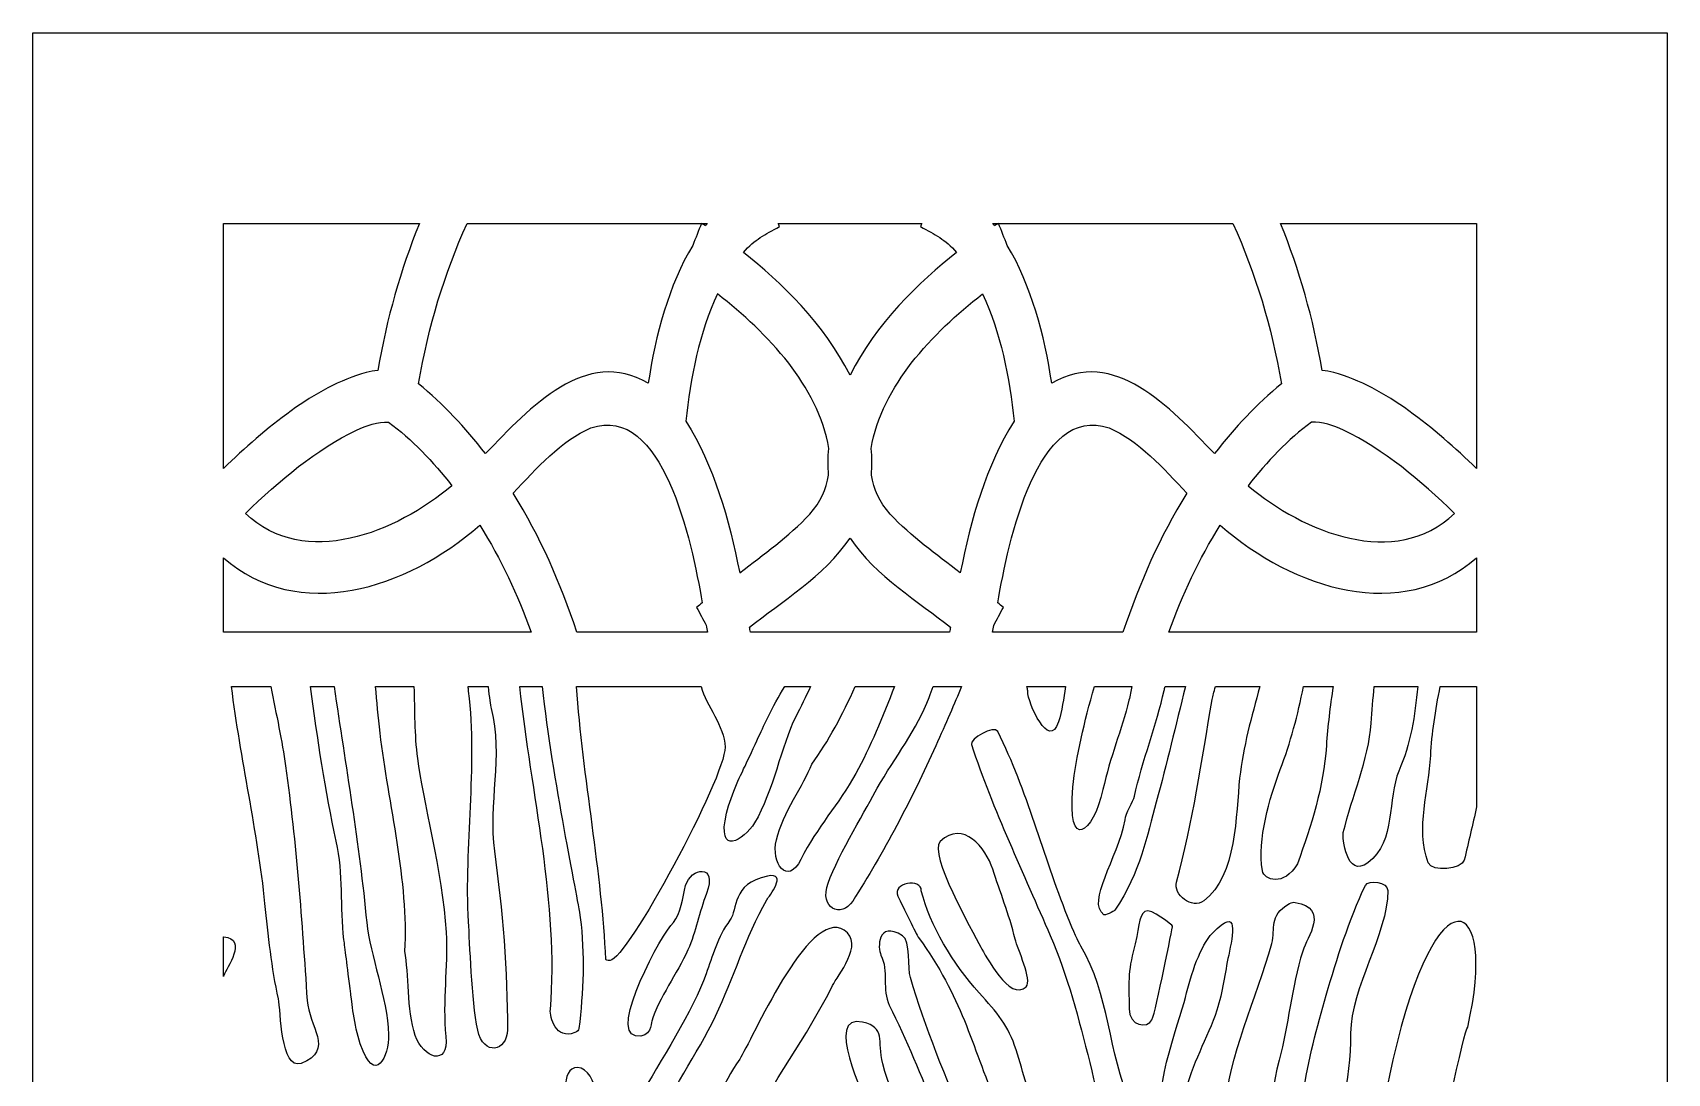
# Model space of a CAD drawing. Header units: centimetres. Extents: x -8.9 to 7.3, y -13.2 to 13.5.
# Drawn here: x -8.92 to -1.64, y 8.86 to 13.5 of the extents above; entities that cross this region are included whole.
import ezdxf

# ---------------------------------------------------------------- set-up
doc = ezdxf.new("R2010")
doc.units = ezdxf.units.CM
doc.header["$MEASUREMENT"] = 0
doc.layers.add('layer 1', color=7, linetype='Continuous')

msp = doc.modelspace()

# ---------------------------------------------------------------- linework, layer by layer
at = {"layer": 'layer 1', "color": 177}
msp.add_open_spline([(-1.6375, 13.49566), (-4.06436, 13.49566), (-6.49121, 13.49566), (-8.91806, 13.49566), (-8.91806, 13.49566), (-8.91806, 5.38457), (-8.91806, -2.72651), (-8.91806, -10.83759), (-8.91806, -10.83759), (-8.91804, -10.83759), (-8.91802, -10.83759), (-8.918, -10.83759), (-8.918, -10.83759), (-8.918, -11.62497), (-8.918, -12.41234), (-8.918, -13.19973), (-8.918, -13.19973), (-8.63487, -13.19973), (-8.35174, -13.19973), (-8.06861, -13.19973), (-8.06861, -13.19973), (-8.06861, -13.07839), (-8.06861, -12.95704), (-8.06861, -12.8357), (-8.06861, -12.8357), (-7.76911, -12.8357), (-7.46962, -12.8357), (-7.17013, -12.8357), (-7.17013, -12.8357), (-7.17013, -12.59858), (-7.17013, -12.36147), (-7.17013, -12.12436), (-7.17013, -12.12436), (-7.04897, -12.12194), (-6.9278, -12.11952), (-6.80664, -12.1171), (-6.80664, -12.1171), (-6.78512, -12.17845), (-6.75693, -12.23166), (-6.71011, -12.27863), (-6.71011, -12.27863), (-6.66427, -12.32461), (-6.61689, -12.35303), (-6.56126, -12.36596), (-6.56126, -12.36596), (-6.48761, -12.38309), (-6.40984, -12.37563), (-6.35073, -12.32406), (-6.35073, -12.32406), (-6.29352, -12.27414), (-6.26051, -12.1942), (-6.24865, -12.11792), (-6.24865, -12.11792), (-6.2148, -12.12135), (-6.18601, -12.12056), (-6.15886, -12.11667), (-6.15886, -12.11667), (-6.02336, -12.09728), (-5.95935, -12.01154), (-5.94792, -11.88225), (-5.94792, -11.88225), (-5.94511, -11.85057), (-5.94734, -11.81929), (-5.95741, -11.79176), (-5.95741, -11.79176), (-5.95528, -11.79229), (-5.95315, -11.79282), (-5.95102, -11.79335), (-5.95102, -11.79335), (-5.9032, -11.80988), (-5.85539, -11.82641), (-5.80757, -11.84295), (-5.80757, -11.84295), (-5.77888, -12.13594), (-5.55262, -12.36406), (-5.27776, -12.36406), (-5.27776, -12.36406), (-5.00288, -12.36406), (-4.77663, -12.13594), (-4.74794, -11.84295), (-4.74794, -11.84295), (-4.70012, -11.82641), (-4.65231, -11.80988), (-4.60449, -11.79335), (-4.60449, -11.79335), (-4.60236, -11.79282), (-4.60023, -11.79229), (-4.59811, -11.79176), (-4.59811, -11.79176), (-4.60817, -11.81929), (-4.6104, -11.85057), (-4.6076, -11.88225), (-4.6076, -11.88225), (-4.59616, -12.01154), (-4.53215, -12.09728), (-4.39665, -12.11667), (-4.39665, -12.11667), (-4.3695, -12.12056), (-4.34071, -12.12135), (-4.30686, -12.11792), (-4.30686, -12.11792), (-4.295, -12.1942), (-4.26199, -12.27414), (-4.20478, -12.32406), (-4.20478, -12.32406), (-4.14566, -12.37563), (-4.06789, -12.38309), (-3.99426, -12.36596), (-3.99426, -12.36596), (-3.93861, -12.35303), (-3.89124, -12.32461), (-3.8454, -12.27863), (-3.8454, -12.27863), (-3.79858, -12.23166), (-3.77039, -12.17845), (-3.74887, -12.1171), (-3.74887, -12.1171), (-3.62771, -12.11952), (-3.50655, -12.12194), (-3.38538, -12.12436), (-3.38538, -12.12436), (-3.38538, -12.36147), (-3.38538, -12.59858), (-3.38538, -12.8357), (-3.38538, -12.8357), (-3.08589, -12.8357), (-2.78639, -12.8357), (-2.48691, -12.8357), (-2.48691, -12.8357), (-2.48691, -12.95704), (-2.48691, -13.07839), (-2.48691, -13.19973), (-2.48691, -13.19973), (-2.20377, -13.19973), (-1.92064, -13.19973), (-1.6375, -13.19973), (-1.6375, -13.19973), (-1.6375, -12.41234), (-1.6375, -11.62497), (-1.6375, -10.83759), (-1.6375, -10.83759), (-1.6375, -2.72651), (-1.6375, 5.38457), (-1.6375, 13.49566)], degree=3, knots=[0, 0, 0, 0, 0.027027, 0.027027, 0.027027, 0.027027, 0.0540541, 0.0540541, 0.0540541, 0.0540541, 0.0810811, 0.0810811, 0.0810811, 0.0810811, 0.1081081, 0.1081081, 0.1081081, 0.1081081, 0.1351351, 0.1351351, 0.1351351, 0.1351351, 0.1621622, 0.1621622, 0.1621622, 0.1621622, 0.1891892, 0.1891892, 0.1891892, 0.1891892, 0.2162162, 0.2162162, 0.2162162, 0.2162162, 0.2432432, 0.2432432, 0.2432432, 0.2432432, 0.2702703, 0.2702703, 0.2702703, 0.2702703, 0.2972973, 0.2972973, 0.2972973, 0.2972973, 0.3243243, 0.3243243, 0.3243243, 0.3243243, 0.3513514, 0.3513514, 0.3513514, 0.3513514, 0.3783784, 0.3783784, 0.3783784, 0.3783784, 0.4054054, 0.4054054, 0.4054054, 0.4054054, 0.4324324, 0.4324324, 0.4324324, 0.4324324, 0.4594595, 0.4594595, 0.4594595, 0.4594595, 0.4864865, 0.4864865, 0.4864865, 0.4864865, 0.5135135, 0.5135135, 0.5135135, 0.5135135, 0.5405405, 0.5405405, 0.5405405, 0.5405405, 0.5675676, 0.5675676, 0.5675676, 0.5675676, 0.5945946, 0.5945946, 0.5945946, 0.5945946, 0.6216216, 0.6216216, 0.6216216, 0.6216216, 0.6486486, 0.6486486, 0.6486486, 0.6486486, 0.6756757, 0.6756757, 0.6756757, 0.6756757, 0.7027027, 0.7027027, 0.7027027, 0.7027027, 0.7297297, 0.7297297, 0.7297297, 0.7297297, 0.7567568, 0.7567568, 0.7567568, 0.7567568, 0.7837838, 0.7837838, 0.7837838, 0.7837838, 0.8108108, 0.8108108, 0.8108108, 0.8108108, 0.8378378, 0.8378378, 0.8378378, 0.8378378, 0.8648649, 0.8648649, 0.8648649, 0.8648649, 0.8918919, 0.8918919, 0.8918919, 0.8918919, 0.9189189, 0.9189189, 0.9189189, 0.9189189, 0.9459459, 0.9459459, 0.9459459, 0.9459459, 1, 1, 1, 1], dxfattribs=at)
at = {"layer": 'layer 1', "color": 7}
for points, knots in [([(-7.19541, 12.64626), (-7.48649, 12.64626), (-7.77757, 12.64626), (-8.06867, 12.64626), (-8.06867, 12.64626), (-8.06867, 12.28247), (-8.06867, 11.9187), (-8.06867, 11.55492), (-8.06867, 11.55492), (-7.87964, 11.73535), (-7.66513, 11.91623), (-7.43236, 11.98274), (-7.43236, 11.98274), (-7.4151, 11.98625), (-7.39811, 11.98984), (-7.38068, 11.99176), (-7.38068, 11.99176), (-7.34153, 12.2223), (-7.27917, 12.44009), (-7.19541, 12.64626)], [0, 0, 0, 0, 0.1666667, 0.1666667, 0.1666667, 0.1666667, 0.3333333, 0.3333333, 0.3333333, 0.3333333, 0.5, 0.5, 0.5, 0.5, 0.6666667, 0.6666667, 0.6666667, 0.6666667, 1, 1, 1, 1]), ([(-5.93914, 12.64626), (-6.28709, 12.64626), (-6.63505, 12.64626), (-6.98301, 12.64626), (-6.98301, 12.64626), (-7.08399, 12.42366), (-7.15624, 12.18703), (-7.19955, 11.93178), (-7.19955, 11.93178), (-7.09067, 11.84339), (-6.9916, 11.73735), (-6.90154, 11.62082), (-6.90154, 11.62082), (-6.70053, 11.82926), (-6.45428, 12.09733), (-6.17629, 11.93433), (-6.17629, 11.93433), (-6.14483, 12.14748), (-6.08378, 12.37314), (-5.9784, 12.54841), (-5.9784, 12.54841), (-5.96531, 12.58102), (-5.95223, 12.61364), (-5.93914, 12.64626)], [0, 0, 0, 0, 0.1428571, 0.1428571, 0.1428571, 0.1428571, 0.2857143, 0.2857143, 0.2857143, 0.2857143, 0.4285714, 0.4285714, 0.4285714, 0.4285714, 0.5714286, 0.5714286, 0.5714286, 0.5714286, 0.7142857, 0.7142857, 0.7142857, 0.7142857, 1, 1, 1, 1]), ([(-5.91336, 12.64626), (-5.9219, 12.64626), (-5.93045, 12.64626), (-5.939, 12.64626), (-5.939, 12.64626), (-5.9333, 12.64252), (-5.9276, 12.63879), (-5.9219, 12.63506), (-5.9219, 12.63506), (-5.91904, 12.63887), (-5.91619, 12.6426), (-5.91336, 12.64626)], [0, 0, 0, 0, 0.25, 0.25, 0.25, 0.25, 0.5, 0.5, 0.5, 0.5, 1, 1, 1, 1]), ([(-4.95827, 12.64626), (-5.17128, 12.64626), (-5.38428, 12.64626), (-5.5973, 12.64626), (-5.5973, 12.64626), (-5.59543, 12.64161), (-5.59357, 12.63695), (-5.5917, 12.6323), (-5.5917, 12.6323), (-5.65706, 12.59592), (-5.70146, 12.57616), (-5.75253, 12.51698), (-5.75253, 12.51698), (-5.58578, 12.38637), (-5.39169, 12.19793), (-5.27778, 11.97056), (-5.27778, 11.97056), (-5.16387, 12.19793), (-4.96979, 12.38637), (-4.80303, 12.51698), (-4.80303, 12.51698), (-4.8541, 12.57616), (-4.89849, 12.59592), (-4.96386, 12.6323), (-4.96386, 12.6323), (-4.962, 12.63695), (-4.96013, 12.64161), (-4.95827, 12.64626)], [0, 0, 0, 0, 0.125, 0.125, 0.125, 0.125, 0.25, 0.25, 0.25, 0.25, 0.375, 0.375, 0.375, 0.375, 0.5, 0.5, 0.5, 0.5, 0.625, 0.625, 0.625, 0.625, 0.75, 0.75, 0.75, 0.75, 1, 1, 1, 1]), ([(-4.61657, 12.64626), (-4.62511, 12.64626), (-4.63366, 12.64626), (-4.64221, 12.64626), (-4.64221, 12.64626), (-4.63938, 12.6426), (-4.63652, 12.63887), (-4.63367, 12.63506), (-4.63367, 12.63506), (-4.62797, 12.63879), (-4.62227, 12.64252), (-4.61657, 12.64626)], [0, 0, 0, 0, 0.25, 0.25, 0.25, 0.25, 0.5, 0.5, 0.5, 0.5, 1, 1, 1, 1]), ([(-3.57255, 12.64626), (-3.92051, 12.64626), (-4.26847, 12.64626), (-4.61644, 12.64626), (-4.61644, 12.64626), (-4.60335, 12.61364), (-4.59026, 12.58102), (-4.57717, 12.54841), (-4.57717, 12.54841), (-4.4718, 12.37314), (-4.41075, 12.14748), (-4.37928, 11.93433), (-4.37928, 11.93433), (-4.10128, 12.09733), (-3.85504, 11.82926), (-3.65402, 11.62082), (-3.65402, 11.62082), (-3.56396, 11.73735), (-3.4649, 11.84339), (-3.35601, 11.93178), (-3.35601, 11.93178), (-3.39932, 12.18703), (-3.47157, 12.42366), (-3.57255, 12.64626)], [0, 0, 0, 0, 0.1428571, 0.1428571, 0.1428571, 0.1428571, 0.2857143, 0.2857143, 0.2857143, 0.2857143, 0.4285714, 0.4285714, 0.4285714, 0.4285714, 0.5714286, 0.5714286, 0.5714286, 0.5714286, 0.7142857, 0.7142857, 0.7142857, 0.7142857, 1, 1, 1, 1]), ([(-2.4869, 12.64626), (-2.77799, 12.64626), (-3.06907, 12.64626), (-3.36016, 12.64626), (-3.36016, 12.64626), (-3.27639, 12.44009), (-3.21405, 12.2223), (-3.17487, 11.99176), (-3.17487, 11.99176), (-3.15746, 11.98984), (-3.14047, 11.98625), (-3.1232, 11.98274), (-3.1232, 11.98274), (-2.89044, 11.91623), (-2.67593, 11.73535), (-2.4869, 11.55492), (-2.4869, 11.55492), (-2.4869, 11.9187), (-2.4869, 12.28247), (-2.4869, 12.64626)], [0, 0, 0, 0, 0.1666667, 0.1666667, 0.1666667, 0.1666667, 0.3333333, 0.3333333, 0.3333333, 0.3333333, 0.5, 0.5, 0.5, 0.5, 0.6666667, 0.6666667, 0.6666667, 0.6666667, 1, 1, 1, 1]), ([(-5.37279, 11.64406), (-5.37592, 11.60496), (-5.37618, 11.56518), (-5.37307, 11.52476), (-5.37307, 11.52476), (-5.38284, 11.46388), (-5.40874, 11.40511), (-5.45654, 11.3515), (-5.45654, 11.3515), (-5.55199, 11.25039), (-5.66307, 11.17217), (-5.76899, 11.08966), (-5.76899, 11.08966), (-5.81638, 11.32949), (-5.88464, 11.5689), (-6.00835, 11.76471), (-6.00835, 11.76471), (-5.98964, 11.9586), (-5.94832, 12.16223), (-5.86818, 12.33187), (-5.86818, 12.33187), (-5.75283, 12.24421), (-5.64649, 12.14242), (-5.55058, 12.02372), (-5.55058, 12.02372), (-5.47117, 11.91817), (-5.39185, 11.78081), (-5.37279, 11.64406)], [0, 0, 0, 0, 0.125, 0.125, 0.125, 0.125, 0.25, 0.25, 0.25, 0.25, 0.375, 0.375, 0.375, 0.375, 0.5, 0.5, 0.5, 0.5, 0.625, 0.625, 0.625, 0.625, 0.75, 0.75, 0.75, 0.75, 1, 1, 1, 1]), ([(-5.18278, 11.64406), (-5.17964, 11.60498), (-5.17941, 11.56518), (-5.18249, 11.52476), (-5.18249, 11.52476), (-5.17275, 11.46389), (-5.14684, 11.40511), (-5.09902, 11.3515), (-5.09902, 11.3515), (-5.00358, 11.25039), (-4.89251, 11.17217), (-4.78657, 11.08966), (-4.78657, 11.08966), (-4.73918, 11.32947), (-4.67094, 11.5689), (-4.54721, 11.76471), (-4.54721, 11.76471), (-4.56594, 11.9586), (-4.60726, 12.16223), (-4.68738, 12.33187), (-4.68738, 12.33187), (-4.80273, 12.24421), (-4.90908, 12.14242), (-5.00498, 12.02372), (-5.00498, 12.02372), (-5.08439, 11.91817), (-5.1637, 11.78081), (-5.18278, 11.64406)], [0, 0, 0, 0, 0.125, 0.125, 0.125, 0.125, 0.25, 0.25, 0.25, 0.25, 0.375, 0.375, 0.375, 0.375, 0.5, 0.5, 0.5, 0.5, 0.625, 0.625, 0.625, 0.625, 0.75, 0.75, 0.75, 0.75, 1, 1, 1, 1]), ([(-6.49372, 10.82612), (-6.3001, 10.82612), (-6.1065, 10.82612), (-5.91289, 10.82612), (-5.91289, 10.82612), (-5.91464, 10.83611), (-5.9164, 10.8461), (-5.91816, 10.85609), (-5.91816, 10.85609), (-5.93239, 10.88269), (-5.94663, 10.9093), (-5.96086, 10.93591), (-5.96086, 10.93591), (-5.9525, 10.94268), (-5.94412, 10.94947), (-5.93576, 10.95625), (-5.93576, 10.95625), (-5.98429, 11.23246), (-6.11049, 11.84497), (-6.43154, 11.73537), (-6.43154, 11.73537), (-6.5639, 11.67989), (-6.67295, 11.55446), (-6.77854, 11.44494), (-6.77854, 11.44494), (-6.6559, 11.24903), (-6.56871, 11.04557), (-6.49372, 10.82612)], [0, 0, 0, 0, 0.125, 0.125, 0.125, 0.125, 0.25, 0.25, 0.25, 0.25, 0.375, 0.375, 0.375, 0.375, 0.5, 0.5, 0.5, 0.5, 0.625, 0.625, 0.625, 0.625, 0.75, 0.75, 0.75, 0.75, 1, 1, 1, 1]), ([(-4.64267, 10.82612), (-4.44907, 10.82612), (-4.25546, 10.82612), (-4.06185, 10.82612), (-4.06185, 10.82612), (-3.98685, 11.04557), (-3.89966, 11.24903), (-3.77703, 11.44494), (-3.77703, 11.44494), (-3.88261, 11.55446), (-3.99168, 11.67989), (-4.12403, 11.73537), (-4.12403, 11.73537), (-4.44508, 11.84497), (-4.57128, 11.23246), (-4.61981, 10.95627), (-4.61981, 10.95627), (-4.61144, 10.94948), (-4.60308, 10.9427), (-4.59471, 10.93591), (-4.59471, 10.93591), (-4.60894, 10.9093), (-4.62317, 10.88269), (-4.6374, 10.85608), (-4.6374, 10.85608), (-4.63917, 10.8461), (-4.64092, 10.83611), (-4.64267, 10.82612)], [0, 0, 0, 0, 0.125, 0.125, 0.125, 0.125, 0.25, 0.25, 0.25, 0.25, 0.375, 0.375, 0.375, 0.375, 0.5, 0.5, 0.5, 0.5, 0.625, 0.625, 0.625, 0.625, 0.75, 0.75, 0.75, 0.75, 1, 1, 1, 1]), ([(-7.05096, 11.47794), (-7.13327, 11.58454), (-7.23022, 11.68562), (-7.3331, 11.76051), (-7.3331, 11.76051), (-7.37966, 11.76646), (-7.43216, 11.74373), (-7.47551, 11.72547), (-7.47551, 11.72547), (-7.65447, 11.63993), (-7.81963, 11.50071), (-7.97051, 11.35481), (-7.97051, 11.35481), (-7.70563, 11.10228), (-7.2979, 11.27047), (-7.05096, 11.47794)], [0, 0, 0, 0, 0.2, 0.2, 0.2, 0.2, 0.4, 0.4, 0.4, 0.4, 0.6, 0.6, 0.6, 0.6, 1, 1, 1, 1]), ([(-3.5046, 11.47794), (-3.4223, 11.58454), (-3.32534, 11.68562), (-3.22246, 11.76051), (-3.22246, 11.76051), (-3.1759, 11.76646), (-3.1234, 11.74373), (-3.08007, 11.72547), (-3.08007, 11.72547), (-2.9011, 11.63993), (-2.73594, 11.50071), (-2.58507, 11.35481), (-2.58507, 11.35481), (-2.84993, 11.10228), (-3.25768, 11.27047), (-3.5046, 11.47794)], [0, 0, 0, 0, 0.2, 0.2, 0.2, 0.2, 0.4, 0.4, 0.4, 0.4, 0.6, 0.6, 0.6, 0.6, 1, 1, 1, 1]), ([(-8.06867, 11.15695), (-8.06867, 11.04667), (-8.06867, 10.93639), (-8.06867, 10.82612), (-8.06867, 10.82612), (-7.61171, 10.82612), (-7.15476, 10.82612), (-6.6978, 10.82612), (-6.6978, 10.82612), (-6.7593, 10.99295), (-6.83119, 11.14985), (-6.92627, 11.30173), (-6.92627, 11.30173), (-7.25618, 11.01465), (-7.73424, 10.86591), (-8.06867, 11.15695)], [0, 0, 0, 0, 0.2, 0.2, 0.2, 0.2, 0.4, 0.4, 0.4, 0.4, 0.6, 0.6, 0.6, 0.6, 1, 1, 1, 1]), ([(-3.85776, 10.82612), (-3.4008, 10.82612), (-2.94385, 10.82612), (-2.4869, 10.82612), (-2.4869, 10.82612), (-2.4869, 10.93639), (-2.4869, 11.04667), (-2.4869, 11.15695), (-2.4869, 11.15695), (-2.82132, 10.86591), (-3.29938, 11.01465), (-3.6293, 11.30173), (-3.6293, 11.30173), (-3.72437, 11.14985), (-3.79628, 10.99295), (-3.85776, 10.82612)], [0, 0, 0, 0, 0.2, 0.2, 0.2, 0.2, 0.4, 0.4, 0.4, 0.4, 0.6, 0.6, 0.6, 0.6, 1, 1, 1, 1]), ([(-5.72128, 10.82612), (-5.42562, 10.82612), (-5.12994, 10.82612), (-4.83428, 10.82612), (-4.83428, 10.82612), (-4.83297, 10.83354), (-4.83167, 10.84097), (-4.83037, 10.84839), (-4.83037, 10.84839), (-4.96937, 10.95839), (-5.16232, 11.07455), (-5.27778, 11.2439), (-5.27778, 11.2439), (-5.39324, 11.07455), (-5.5862, 10.95839), (-5.7252, 10.84839), (-5.7252, 10.84839), (-5.7239, 10.84097), (-5.72259, 10.83354), (-5.72128, 10.82612)], [0, 0, 0, 0, 0.1666667, 0.1666667, 0.1666667, 0.1666667, 0.3333333, 0.3333333, 0.3333333, 0.3333333, 0.5, 0.5, 0.5, 0.5, 0.6666667, 0.6666667, 0.6666667, 0.6666667, 1, 1, 1, 1]), ([(-7.85799, 10.58343), (-7.91609, 10.58343), (-7.9742, 10.58343), (-8.0323, 10.58343), (-8.0323, 10.58343), (-7.99288, 10.2631), (-7.91608, 9.938), (-7.88339, 9.61663), (-7.88339, 9.61663), (-7.8693, 9.4784), (-7.8539, 9.32842), (-7.82352, 9.19272), (-7.82352, 9.19272), (-7.81153, 9.1392), (-7.81635, 8.87699), (-7.72169, 8.90416), (-7.72169, 8.90416), (-7.72169, 8.90416), (-7.72169, 8.90416), (-7.72169, 8.90416), (-7.72169, 8.90416), (-7.57207, 8.96387), (-7.68839, 9.07092), (-7.6958, 9.18558), (-7.6958, 9.18558), (-7.71835, 9.53518), (-7.74321, 9.88386), (-7.7919, 10.23025), (-7.7919, 10.23025), (-7.80722, 10.33919), (-7.83238, 10.45939), (-7.85799, 10.58343)], [0, 0, 0, 0, 0.1111111, 0.1111111, 0.1111111, 0.1111111, 0.2222222, 0.2222222, 0.2222222, 0.2222222, 0.3333333, 0.3333333, 0.3333333, 0.3333333, 0.4444444, 0.4444444, 0.4444444, 0.4444444, 0.5555556, 0.5555556, 0.5555556, 0.5555556, 0.6666667, 0.6666667, 0.6666667, 0.6666667, 0.7777778, 0.7777778, 0.7777778, 0.7777778, 1, 1, 1, 1]), ([(-7.57528, 10.58343), (-7.61065, 10.58343), (-7.64602, 10.58343), (-7.6814, 10.58343), (-7.6814, 10.58343), (-7.64845, 10.3509), (-7.61615, 10.11796), (-7.56577, 9.8946), (-7.56577, 9.8946), (-7.53284, 9.74856), (-7.54997, 9.60165), (-7.53161, 9.4555), (-7.53161, 9.4555), (-7.52755, 9.42315), (-7.51746, 9.34299), (-7.50132, 9.21499), (-7.50132, 9.21499), (-7.50132, 9.21499), (-7.50132, 9.21499), (-7.50132, 9.21499), (-7.50132, 9.21499), (-7.49778, 9.18688), (-7.48674, 9.07523), (-7.4588, 8.99236), (-7.4588, 8.99236), (-7.39384, 8.79968), (-7.33069, 8.93954), (-7.33338, 9.03254), (-7.33338, 9.03254), (-7.33825, 9.20134), (-7.41543, 9.38404), (-7.43042, 9.53326), (-7.43042, 9.53326), (-7.46291, 9.87978), (-7.52463, 10.23255), (-7.57528, 10.58343)], [0, 0, 0, 0, 0.1, 0.1, 0.1, 0.1, 0.2, 0.2, 0.2, 0.2, 0.3, 0.3, 0.3, 0.3, 0.4, 0.4, 0.4, 0.4, 0.5, 0.5, 0.5, 0.5, 0.6, 0.6, 0.6, 0.6, 0.7, 0.7, 0.7, 0.7, 0.8, 0.8, 0.8, 0.8, 1, 1, 1, 1]), ([(-7.21981, 10.58343), (-7.27686, 10.58343), (-7.33393, 10.58343), (-7.39099, 10.58343), (-7.39099, 10.58343), (-7.38546, 10.51756), (-7.37927, 10.44912), (-7.37068, 10.37616), (-7.37068, 10.37616), (-7.33383, 10.06326), (-7.24087, 9.71181), (-7.26063, 9.40426), (-7.26063, 9.40426), (-7.24116, 9.30554), (-7.25322, 9.14637), (-7.21388, 9.02966), (-7.21388, 9.02966), (-7.17938, 8.92735), (-7.06405, 8.88887), (-7.07776, 9.02431), (-7.07776, 9.02431), (-7.09437, 9.18827), (-7.06763, 9.32701), (-7.07696, 9.48961), (-7.07696, 9.48961), (-7.09197, 9.75155), (-7.18338, 10.08971), (-7.20486, 10.2635), (-7.20486, 10.2635), (-7.21807, 10.3704), (-7.21706, 10.477), (-7.21981, 10.58343)], [0, 0, 0, 0, 0.1111111, 0.1111111, 0.1111111, 0.1111111, 0.2222222, 0.2222222, 0.2222222, 0.2222222, 0.3333333, 0.3333333, 0.3333333, 0.3333333, 0.4444444, 0.4444444, 0.4444444, 0.4444444, 0.5555556, 0.5555556, 0.5555556, 0.5555556, 0.6666667, 0.6666667, 0.6666667, 0.6666667, 0.7777778, 0.7777778, 0.7777778, 0.7777778, 1, 1, 1, 1]), ([(-6.88963, 10.58343), (-6.91934, 10.58343), (-6.94906, 10.58343), (-6.97878, 10.58343), (-6.97878, 10.58343), (-6.97793, 10.57648), (-6.97709, 10.56955), (-6.97627, 10.56264), (-6.97627, 10.56264), (-6.93545, 10.22249), (-6.99535, 9.87452), (-6.9774, 9.53555), (-6.9774, 9.53555), (-6.97028, 9.44627), (-6.96421, 9.18706), (-6.93594, 9.05372), (-6.93594, 9.05372), (-6.91064, 8.93431), (-6.80426, 8.95901), (-6.80384, 9.05465), (-6.80384, 9.05465), (-6.80269, 9.3138), (-6.82539, 9.59039), (-6.86168, 9.84995), (-6.86168, 9.84995), (-6.89064, 10.05787), (-6.82161, 10.27623), (-6.87576, 10.48567), (-6.87576, 10.48567), (-6.8798, 10.50132), (-6.88442, 10.5339), (-6.88963, 10.58343)], [0, 0, 0, 0, 0.1111111, 0.1111111, 0.1111111, 0.1111111, 0.2222222, 0.2222222, 0.2222222, 0.2222222, 0.3333333, 0.3333333, 0.3333333, 0.3333333, 0.4444444, 0.4444444, 0.4444444, 0.4444444, 0.5555556, 0.5555556, 0.5555556, 0.5555556, 0.6666667, 0.6666667, 0.6666667, 0.6666667, 0.7777778, 0.7777778, 0.7777778, 0.7777778, 1, 1, 1, 1]), ([(-6.64834, 10.58343), (-6.68173, 10.58343), (-6.7151, 10.58343), (-6.74849, 10.58343), (-6.74849, 10.58343), (-6.69814, 10.11), (-6.57241, 9.61252), (-6.61241, 9.14506), (-6.61241, 9.14506), (-6.61546, 9.10958), (-6.58858, 9.0087), (-6.50392, 9.04195), (-6.50392, 9.04195), (-6.49238, 9.04648), (-6.48613, 9.05273), (-6.48517, 9.06073), (-6.48517, 9.06073), (-6.46589, 9.21895), (-6.45779, 9.39385), (-6.47949, 9.55425), (-6.47949, 9.55425), (-6.47949, 9.55425), (-6.47949, 9.55425), (-6.47949, 9.55425), (-6.47949, 9.55425), (-6.49323, 9.65598), (-6.60391, 10.16636), (-6.64834, 10.58343)], [0, 0, 0, 0, 0.125, 0.125, 0.125, 0.125, 0.25, 0.25, 0.25, 0.25, 0.375, 0.375, 0.375, 0.375, 0.5, 0.5, 0.5, 0.5, 0.625, 0.625, 0.625, 0.625, 0.75, 0.75, 0.75, 0.75, 1, 1, 1, 1]), ([(-5.94105, 10.58343), (-6.12578, 10.58343), (-6.31048, 10.58343), (-6.49521, 10.58343), (-6.49521, 10.58343), (-6.46959, 10.18856), (-6.37997, 9.74192), (-6.36567, 9.36788), (-6.36567, 9.36788), (-6.36558, 9.36513), (-6.35897, 9.36374), (-6.34585, 9.36374), (-6.34585, 9.36374), (-6.27247, 9.36374), (-5.83231, 10.17932), (-5.83448, 10.31331), (-5.83448, 10.31331), (-5.83603, 10.4087), (-5.91889, 10.49815), (-5.94105, 10.58343)], [0, 0, 0, 0, 0.1666667, 0.1666667, 0.1666667, 0.1666667, 0.3333333, 0.3333333, 0.3333333, 0.3333333, 0.5, 0.5, 0.5, 0.5, 0.6666667, 0.6666667, 0.6666667, 0.6666667, 1, 1, 1, 1]), ([(-5.45307, 10.58343), (-5.49162, 10.58343), (-5.53017, 10.58343), (-5.56872, 10.58343), (-5.56872, 10.58343), (-5.59543, 10.53885), (-5.62165, 10.49393), (-5.64397, 10.44624), (-5.64397, 10.44624), (-5.65761, 10.4171), (-5.69141, 10.34488), (-5.74534, 10.22956), (-5.74534, 10.22956), (-5.74534, 10.22956), (-5.74534, 10.22956), (-5.74534, 10.22956), (-5.74534, 10.22956), (-5.7572, 10.20423), (-5.80675, 10.10548), (-5.82725, 10.02013), (-5.82725, 10.02013), (-5.87493, 9.82165), (-5.74945, 9.89827), (-5.70281, 9.97654), (-5.70281, 9.97654), (-5.61816, 10.11857), (-5.58579, 10.31631), (-5.51976, 10.44842), (-5.51976, 10.44842), (-5.49712, 10.49297), (-5.47492, 10.538), (-5.45307, 10.58343)], [0, 0, 0, 0, 0.1111111, 0.1111111, 0.1111111, 0.1111111, 0.2222222, 0.2222222, 0.2222222, 0.2222222, 0.3333333, 0.3333333, 0.3333333, 0.3333333, 0.4444444, 0.4444444, 0.4444444, 0.4444444, 0.5555556, 0.5555556, 0.5555556, 0.5555556, 0.6666667, 0.6666667, 0.6666667, 0.6666667, 0.7777778, 0.7777778, 0.7777778, 0.7777778, 1, 1, 1, 1]), ([(-5.08023, 10.58343), (-5.13825, 10.58343), (-5.19626, 10.58343), (-5.25428, 10.58343), (-5.25428, 10.58343), (-5.31119, 10.45837), (-5.37332, 10.33916), (-5.44762, 10.2383), (-5.44762, 10.2383), (-5.48344, 10.14506), (-5.57697, 10.0213), (-5.60586, 9.9011), (-5.60586, 9.9011), (-5.63117, 9.79569), (-5.55635, 9.69347), (-5.49651, 9.81344), (-5.49651, 9.81344), (-5.42408, 9.95868), (-5.32919, 10.05665), (-5.25146, 10.19632), (-5.25146, 10.19632), (-5.18832, 10.30979), (-5.13099, 10.45114), (-5.08023, 10.58343)], [0, 0, 0, 0, 0.1428571, 0.1428571, 0.1428571, 0.1428571, 0.2857143, 0.2857143, 0.2857143, 0.2857143, 0.4285714, 0.4285714, 0.4285714, 0.4285714, 0.5714286, 0.5714286, 0.5714286, 0.5714286, 0.7142857, 0.7142857, 0.7142857, 0.7142857, 1, 1, 1, 1]), ([(-4.78151, 10.58343), (-4.82366, 10.58343), (-4.86581, 10.58343), (-4.90795, 10.58343), (-4.90795, 10.58343), (-4.91395, 10.56764), (-4.91987, 10.55156), (-4.9257, 10.5352), (-4.9257, 10.5352), (-4.9759, 10.394), (-5.07831, 10.26924), (-5.15627, 10.1306), (-5.15627, 10.1306), (-5.1973, 10.05268), (-5.32845, 9.8354), (-5.37519, 9.70825), (-5.37519, 9.70825), (-5.41706, 9.5944), (-5.31645, 9.54971), (-5.26586, 9.62824), (-5.26586, 9.62824), (-5.1288, 9.84105), (-5.00224, 10.08281), (-4.89581, 10.31886), (-4.89581, 10.31886), (-4.8503, 10.41965), (-4.81251, 10.50749), (-4.78151, 10.58343)], [0, 0, 0, 0, 0.125, 0.125, 0.125, 0.125, 0.25, 0.25, 0.25, 0.25, 0.375, 0.375, 0.375, 0.375, 0.5, 0.5, 0.5, 0.5, 0.625, 0.625, 0.625, 0.625, 0.75, 0.75, 0.75, 0.75, 1, 1, 1, 1]), ([(-4.31851, 10.58343), (-4.37553, 10.58343), (-4.43257, 10.58343), (-4.4896, 10.58343), (-4.4896, 10.58343), (-4.4876, 10.57677), (-4.48645, 10.57018), (-4.48645, 10.5637), (-4.48645, 10.5637), (-4.48645, 10.50896), (-4.38943, 10.29634), (-4.34934, 10.42609), (-4.34934, 10.42609), (-4.33409, 10.47545), (-4.32539, 10.52917), (-4.31851, 10.58343)], [0, 0, 0, 0, 0.2, 0.2, 0.2, 0.2, 0.4, 0.4, 0.4, 0.4, 0.6, 0.6, 0.6, 0.6, 1, 1, 1, 1]), ([(-4.02267, 10.58343), (-4.07817, 10.58343), (-4.13367, 10.58343), (-4.18918, 10.58343), (-4.18918, 10.58343), (-4.23343, 10.42736), (-4.27163, 10.27098), (-4.28475, 10.1348), (-4.28475, 10.1348), (-4.31284, 9.84326), (-4.19465, 9.92632), (-4.151, 10.12536), (-4.151, 10.12536), (-4.11949, 10.26904), (-4.06811, 10.38976), (-4.03527, 10.52243), (-4.03527, 10.52243), (-4.0301, 10.54329), (-4.02605, 10.56354), (-4.02267, 10.58343)], [0, 0, 0, 0, 0.1666667, 0.1666667, 0.1666667, 0.1666667, 0.3333333, 0.3333333, 0.3333333, 0.3333333, 0.5, 0.5, 0.5, 0.5, 0.6666667, 0.6666667, 0.6666667, 0.6666667, 1, 1, 1, 1]), ([(-3.78366, 10.58343), (-3.81388, 10.58343), (-3.84413, 10.58343), (-3.87437, 10.58343), (-3.87437, 10.58343), (-3.87598, 10.57757), (-3.87744, 10.57175), (-3.8787, 10.566), (-3.8787, 10.566), (-3.91187, 10.41586), (-3.97626, 10.25117), (-4.01081, 10.09464), (-4.01081, 10.09464), (-4.01569, 10.07249), (-4.05286, 10.01836), (-4.05157, 9.9901), (-4.05157, 9.9901), (-4.08758, 9.81469), (-4.22419, 9.62478), (-4.14788, 9.56705), (-4.14788, 9.56705), (-4.14679, 9.56118), (-4.10107, 9.58187), (-4.09753, 9.58719), (-4.09753, 9.58719), (-3.98404, 9.75828), (-3.9545, 9.92077), (-3.91403, 10.06804), (-3.91403, 10.06804), (-3.86647, 10.24113), (-3.82763, 10.41139), (-3.78366, 10.58343)], [0, 0, 0, 0, 0.1111111, 0.1111111, 0.1111111, 0.1111111, 0.2222222, 0.2222222, 0.2222222, 0.2222222, 0.3333333, 0.3333333, 0.3333333, 0.3333333, 0.4444444, 0.4444444, 0.4444444, 0.4444444, 0.5555556, 0.5555556, 0.5555556, 0.5555556, 0.6666667, 0.6666667, 0.6666667, 0.6666667, 0.7777778, 0.7777778, 0.7777778, 0.7777778, 1, 1, 1, 1]), ([(-3.45247, 10.58343), (-3.51815, 10.58343), (-3.58384, 10.58343), (-3.64953, 10.58343), (-3.64953, 10.58343), (-3.65715, 10.55969), (-3.6622, 10.5406), (-3.6647, 10.52617), (-3.6647, 10.52617), (-3.71183, 10.25384), (-3.75056, 9.97893), (-3.8238, 9.71174), (-3.8238, 9.71174), (-3.83857, 9.65789), (-3.75501, 9.58944), (-3.70196, 9.62924), (-3.70196, 9.62924), (-3.55408, 9.7402), (-3.55946, 10.01531), (-3.54226, 10.17574), (-3.54226, 10.17574), (-3.52734, 10.31475), (-3.48856, 10.44889), (-3.45247, 10.58343)], [0, 0, 0, 0, 0.1428571, 0.1428571, 0.1428571, 0.1428571, 0.2857143, 0.2857143, 0.2857143, 0.2857143, 0.4285714, 0.4285714, 0.4285714, 0.4285714, 0.5714286, 0.5714286, 0.5714286, 0.5714286, 0.7142857, 0.7142857, 0.7142857, 0.7142857, 1, 1, 1, 1]), ([(-3.12594, 10.58343), (-3.17009, 10.58343), (-3.21424, 10.58343), (-3.25839, 10.58343), (-3.25839, 10.58343), (-3.2823, 10.45773), (-3.31596, 10.33398), (-3.36134, 10.21325), (-3.36134, 10.21325), (-3.4101, 10.08347), (-3.46328, 9.90523), (-3.4409, 9.7631), (-3.4409, 9.7631), (-3.43432, 9.72137), (-3.34435, 9.69037), (-3.28534, 9.79374), (-3.28534, 9.79374), (-3.22128, 9.96879), (-3.16906, 10.13243), (-3.15618, 10.32001), (-3.15618, 10.32001), (-3.15015, 10.40781), (-3.13952, 10.49564), (-3.12594, 10.58343)], [0, 0, 0, 0, 0.1428571, 0.1428571, 0.1428571, 0.1428571, 0.2857143, 0.2857143, 0.2857143, 0.2857143, 0.4285714, 0.4285714, 0.4285714, 0.4285714, 0.5714286, 0.5714286, 0.5714286, 0.5714286, 0.7142857, 0.7142857, 0.7142857, 0.7142857, 1, 1, 1, 1]), ([(-2.74929, 10.58343), (-2.81367, 10.58343), (-2.87805, 10.58343), (-2.94243, 10.58343), (-2.94243, 10.58343), (-2.94822, 10.5294), (-2.95312, 10.47515), (-2.95682, 10.42058), (-2.95682, 10.42058), (-2.96801, 10.2551), (-3.0416, 10.09497), (-3.08078, 9.93344), (-3.08078, 9.93344), (-3.08536, 9.9146), (-3.06817, 9.72585), (-2.97069, 9.79899), (-2.97069, 9.79899), (-2.84448, 9.89368), (-2.88529, 10.08659), (-2.83315, 10.20699), (-2.83315, 10.20699), (-2.78122, 10.32694), (-2.76072, 10.45427), (-2.74929, 10.58343)], [0, 0, 0, 0, 0.1428571, 0.1428571, 0.1428571, 0.1428571, 0.2857143, 0.2857143, 0.2857143, 0.2857143, 0.4285714, 0.4285714, 0.4285714, 0.4285714, 0.5714286, 0.5714286, 0.5714286, 0.5714286, 0.7142857, 0.7142857, 0.7142857, 0.7142857, 1, 1, 1, 1]), ([(-2.4869, 10.58343), (-2.54086, 10.58343), (-2.59482, 10.58343), (-2.64877, 10.58343), (-2.64877, 10.58343), (-2.6707, 10.47793), (-2.68659, 10.3739), (-2.69113, 10.27566), (-2.69113, 10.27566), (-2.69817, 10.12311), (-2.75959, 9.95222), (-2.7026, 9.7989), (-2.7026, 9.7989), (-2.68644, 9.7554), (-2.55169, 9.77017), (-2.54206, 9.80986), (-2.54206, 9.80986), (-2.52282, 9.88902), (-2.50455, 9.96829), (-2.4869, 10.04767), (-2.4869, 10.04767), (-2.4869, 10.22625), (-2.4869, 10.40483), (-2.4869, 10.58343)], [0, 0, 0, 0, 0.1428571, 0.1428571, 0.1428571, 0.1428571, 0.2857143, 0.2857143, 0.2857143, 0.2857143, 0.4285714, 0.4285714, 0.4285714, 0.4285714, 0.5714286, 0.5714286, 0.5714286, 0.5714286, 0.7142857, 0.7142857, 0.7142857, 0.7142857, 1, 1, 1, 1]), ([(-3.85113, 7.81893), (-3.92578, 7.95592), (-4.01672, 8.24072), (-4.05363, 8.33692), (-4.05363, 8.33692), (-4.18364, 8.70555), (-4.23037, 9.11361), (-4.3861, 9.47491), (-4.3861, 9.47491), (-4.50256, 9.74514), (-4.64093, 10.03585), (-4.73698, 10.32492), (-4.73698, 10.32492), (-4.74487, 10.34869), (-4.63628, 10.41486), (-4.62004, 10.38271), (-4.62004, 10.38271), (-4.48718, 10.11962), (-4.41908, 9.83262), (-4.30859, 9.55938), (-4.30859, 9.55938), (-4.30859, 9.55938), (-4.30859, 9.55938), (-4.30859, 9.55938), (-4.30859, 9.55938), (-4.28055, 9.49006), (-4.26096, 9.44619), (-4.24977, 9.42768), (-4.24977, 9.42768), (-4.12174, 9.21622), (-4.12725, 8.94824), (-4.02762, 8.7289), (-4.02762, 8.7289), (-3.90306, 8.45514), (-3.78806, 8.1574), (-3.70512, 7.86994), (-3.70512, 7.86994), (-3.67451, 7.76385), (-3.78431, 7.69625), (-3.85113, 7.81893)], [0, 0, 0, 0, 0.0909091, 0.0909091, 0.0909091, 0.0909091, 0.1818182, 0.1818182, 0.1818182, 0.1818182, 0.2727273, 0.2727273, 0.2727273, 0.2727273, 0.3636364, 0.3636364, 0.3636364, 0.3636364, 0.4545455, 0.4545455, 0.4545455, 0.4545455, 0.5454545, 0.5454545, 0.5454545, 0.5454545, 0.6363636, 0.6363636, 0.6363636, 0.6363636, 0.7272727, 0.7272727, 0.7272727, 0.7272727, 0.8181818, 0.8181818, 0.8181818, 0.8181818, 1, 1, 1, 1]), ([(-4.49307, 9.24672), (-4.56567, 9.1753), (-4.67609, 9.38854), (-4.69434, 9.42282), (-4.69434, 9.42282), (-4.73339, 9.49623), (-4.92984, 9.83983), (-4.87586, 9.89293), (-4.87586, 9.89293), (-4.77452, 9.99266), (-4.67239, 9.86399), (-4.64218, 9.77026), (-4.64218, 9.77026), (-4.60934, 9.66844), (-4.57048, 9.57253), (-4.54209, 9.45837), (-4.54209, 9.45837), (-4.53156, 9.41605), (-4.46533, 9.27402), (-4.49307, 9.24672)], [0, 0, 0, 0, 0.1666667, 0.1666667, 0.1666667, 0.1666667, 0.3333333, 0.3333333, 0.3333333, 0.3333333, 0.5, 0.5, 0.5, 0.5, 0.6666667, 0.6666667, 0.6666667, 0.6666667, 1, 1, 1, 1]), ([(-6.00974, 9.69661), (-6.0238, 9.64467), (-6.03046, 9.57258), (-6.06462, 9.53257), (-6.06462, 9.53257), (-6.11485, 9.48801), (-6.35179, 9.04717), (-6.23264, 9.02775), (-6.23264, 9.02775), (-6.16148, 9.01615), (-6.16396, 9.08354), (-6.16111, 9.09246), (-6.16111, 9.09246), (-6.12753, 9.19804), (-6.04796, 9.30427), (-6.00014, 9.41032), (-6.00014, 9.41032), (-5.96227, 9.49428), (-5.94925, 9.57759), (-5.91708, 9.66134), (-5.91708, 9.66134), (-5.86472, 9.79761), (-5.9879, 9.77715), (-6.00974, 9.69661)], [0, 0, 0, 0, 0.1428571, 0.1428571, 0.1428571, 0.1428571, 0.2857143, 0.2857143, 0.2857143, 0.2857143, 0.4285714, 0.4285714, 0.4285714, 0.4285714, 0.5714286, 0.5714286, 0.5714286, 0.5714286, 0.7142857, 0.7142857, 0.7142857, 0.7142857, 1, 1, 1, 1]), ([(-6.17369, 8.59278), (-6.30403, 8.56645), (-6.2355, 8.7215), (-6.21433, 8.75726), (-6.21433, 8.75726), (-6.12744, 8.9039), (-5.97445, 9.14636), (-5.91841, 9.30336), (-5.91841, 9.30336), (-5.89054, 9.38146), (-5.8686, 9.46742), (-5.81236, 9.54272), (-5.81236, 9.54272), (-5.77779, 9.589), (-5.80635, 9.70654), (-5.64556, 9.73901), (-5.64556, 9.73901), (-5.55054, 9.75821), (-5.64011, 9.64821), (-5.64837, 9.63367), (-5.64837, 9.63367), (-5.74652, 9.46149), (-5.79377, 9.28841), (-5.87649, 9.11549), (-5.87649, 9.11549), (-5.95787, 8.9454), (-6.08114, 8.7768), (-6.15399, 8.60653), (-6.15399, 8.60653), (-6.15705, 8.5994), (-6.16361, 8.59481), (-6.17369, 8.59278)], [0, 0, 0, 0, 0.1111111, 0.1111111, 0.1111111, 0.1111111, 0.2222222, 0.2222222, 0.2222222, 0.2222222, 0.3333333, 0.3333333, 0.3333333, 0.3333333, 0.4444444, 0.4444444, 0.4444444, 0.4444444, 0.5555556, 0.5555556, 0.5555556, 0.5555556, 0.6666667, 0.6666667, 0.6666667, 0.6666667, 0.7777778, 0.7777778, 0.7777778, 0.7777778, 1, 1, 1, 1]), ([(-3.03386, 6.47602), (-3.03872, 6.44982), (-3.07405, 6.46499), (-3.08342, 6.49077), (-3.08342, 6.49077), (-3.27553, 6.7326), (-3.29668, 6.77175), (-3.2304, 7.06536), (-3.2304, 7.06536), (-3.22162, 7.10419), (-3.0225, 8.19084), (-2.85932, 8.92075), (-2.85932, 8.92075), (-2.66849, 9.77437), (-2.38889, 9.66382), (-2.52661, 9.06613), (-2.52661, 9.06613), (-2.55348, 9.05164), (-2.94776, 7.12641), (-3.03002, 6.50497), (-3.03002, 6.50497), (-3.03258, 6.48567), (-3.03386, 6.47602), (-3.03386, 6.47602)], [0, 0, 0, 0, 0.1428571, 0.1428571, 0.1428571, 0.1428571, 0.2857143, 0.2857143, 0.2857143, 0.2857143, 0.4285714, 0.4285714, 0.4285714, 0.4285714, 0.5714286, 0.5714286, 0.5714286, 0.5714286, 0.7142857, 0.7142857, 0.7142857, 0.7142857, 1, 1, 1, 1]), ([(-4.18551, 7.65961), (-4.24857, 7.74706), (-4.27072, 7.87774), (-4.31066, 7.9541), (-4.31066, 7.9541), (-4.3569, 8.20597), (-4.52204, 8.47375), (-4.62443, 8.72012), (-4.62443, 8.72012), (-4.73914, 8.99605), (-4.77766, 9.19719), (-4.97343, 9.46731), (-4.97343, 9.46731), (-4.98032, 9.47682), (-5.04182, 9.60249), (-5.06461, 9.65013), (-5.06461, 9.65013), (-5.09282, 9.70907), (-4.95817, 9.73133), (-4.96026, 9.67374), (-4.96026, 9.67374), (-4.9218, 9.52196), (-4.81937, 9.34831), (-4.70288, 9.21986), (-4.70288, 9.21986), (-4.62224, 9.13095), (-4.57222, 9.07181), (-4.53793, 8.9657), (-4.53793, 8.9657), (-4.50484, 8.86338), (-4.48212, 8.75901), (-4.4393, 8.65787), (-4.4393, 8.65787), (-4.38144, 8.52123), (-4.22064, 8.2639), (-4.1503, 8.0549), (-4.1503, 8.0549), (-4.10665, 7.92518), (-4.10309, 7.80846), (-4.05206, 7.67889), (-4.05206, 7.67889), (-4.00993, 7.57187), (-4.1302, 7.58294), (-4.18551, 7.65961)], [0, 0, 0, 0, 0.0833333, 0.0833333, 0.0833333, 0.0833333, 0.1666667, 0.1666667, 0.1666667, 0.1666667, 0.25, 0.25, 0.25, 0.25, 0.3333333, 0.3333333, 0.3333333, 0.3333333, 0.4166667, 0.4166667, 0.4166667, 0.4166667, 0.5, 0.5, 0.5, 0.5, 0.5833333, 0.5833333, 0.5833333, 0.5833333, 0.6666667, 0.6666667, 0.6666667, 0.6666667, 0.75, 0.75, 0.75, 0.75, 0.8333333, 0.8333333, 0.8333333, 0.8333333, 1, 1, 1, 1]), ([(-2.88254, 9.67519), (-2.88257, 9.71142), (-2.96829, 9.72671), (-2.9824, 9.69736), (-2.9824, 9.69736), (-3.05592, 9.54425), (-3.10921, 9.3701), (-3.15695, 9.20918), (-3.15695, 9.20918), (-3.24078, 8.92651), (-3.30306, 8.61146), (-3.30264, 8.29842), (-3.30264, 8.29842), (-3.30235, 8.08978), (-3.36213, 7.97358), (-3.42703, 7.7822), (-3.42703, 7.7822), (-3.43817, 7.74938), (-3.48886, 7.591), (-3.41569, 7.57951), (-3.41569, 7.57951), (-3.32568, 7.56538), (-3.2857, 7.77439), (-3.27101, 7.83706), (-3.27101, 7.83706), (-3.21838, 8.06171), (-3.19285, 8.20184), (-3.14551, 8.42662), (-3.14551, 8.42662), (-3.10293, 8.62866), (-3.0478, 8.82705), (-3.04796, 9.03895), (-3.04796, 9.03895), (-3.04811, 9.24287), (-2.88241, 9.47988), (-2.88254, 9.67519)], [0, 0, 0, 0, 0.1, 0.1, 0.1, 0.1, 0.2, 0.2, 0.2, 0.2, 0.3, 0.3, 0.3, 0.3, 0.4, 0.4, 0.4, 0.4, 0.5, 0.5, 0.5, 0.5, 0.6, 0.6, 0.6, 0.6, 0.7, 0.7, 0.7, 0.7, 0.8, 0.8, 0.8, 0.8, 1, 1, 1, 1]), ([(-3.66315, 9.48561), (-3.71718, 9.42903), (-3.75784, 9.3067), (-3.7837, 9.19835), (-3.7837, 9.19835), (-3.80826, 9.09545), (-3.95918, 8.70037), (-3.8566, 8.69297), (-3.8566, 8.69297), (-3.7767, 8.68723), (-3.78718, 8.76196), (-3.78507, 8.77216), (-3.78507, 8.77216), (-3.76013, 8.893), (-3.68449, 9.0192), (-3.64388, 9.14201), (-3.64388, 9.14201), (-3.61641, 9.22506), (-3.60891, 9.30577), (-3.59115, 9.38766), (-3.59115, 9.38766), (-3.57186, 9.47666), (-3.54308, 9.6113), (-3.66315, 9.48561)], [0, 0, 0, 0, 0.1428571, 0.1428571, 0.1428571, 0.1428571, 0.2857143, 0.2857143, 0.2857143, 0.2857143, 0.4285714, 0.4285714, 0.4285714, 0.4285714, 0.5714286, 0.5714286, 0.5714286, 0.5714286, 0.7142857, 0.7142857, 0.7142857, 0.7142857, 1, 1, 1, 1]), ([(-3.31976, 9.61691), (-3.41562, 9.56087), (-3.38111, 9.50731), (-3.39934, 9.43888), (-3.39934, 9.43888), (-3.46414, 9.19596), (-3.59687, 8.93282), (-3.60577, 8.69602), (-3.60577, 8.69602), (-3.60849, 8.62383), (-3.77037, 8.08997), (-3.56934, 8.09689), (-3.56934, 8.09689), (-3.45367, 8.10087), (-3.46815, 8.25439), (-3.45934, 8.29309), (-3.45934, 8.29309), (-3.41131, 8.50389), (-3.42328, 8.70668), (-3.3665, 8.91948), (-3.3665, 8.91948), (-3.32484, 9.07562), (-3.31249, 9.23983), (-3.26149, 9.40536), (-3.26149, 9.40536), (-3.24234, 9.4676), (-3.1404, 9.59602), (-3.29505, 9.62232), (-3.29505, 9.62232), (-3.30303, 9.62367), (-3.31127, 9.62187), (-3.31976, 9.61691)], [0, 0, 0, 0, 0.1111111, 0.1111111, 0.1111111, 0.1111111, 0.2222222, 0.2222222, 0.2222222, 0.2222222, 0.3333333, 0.3333333, 0.3333333, 0.3333333, 0.4444444, 0.4444444, 0.4444444, 0.4444444, 0.5555556, 0.5555556, 0.5555556, 0.5555556, 0.6666667, 0.6666667, 0.6666667, 0.6666667, 0.7777778, 0.7777778, 0.7777778, 0.7777778, 1, 1, 1, 1]), ([(-6.20317, 7.87756), (-6.24146, 7.97882), (-6.17404, 8.01518), (-6.13931, 8.09151), (-6.13931, 8.09151), (-6.02475, 8.34332), (-5.91599, 8.71201), (-5.7692, 8.92398), (-5.7692, 8.92398), (-5.71892, 8.99657), (-5.4641, 9.60133), (-5.30336, 9.49819), (-5.30336, 9.49819), (-5.21088, 9.43885), (-5.3345, 9.29419), (-5.35538, 9.25175), (-5.35538, 9.25175), (-5.4691, 9.02057), (-5.62647, 8.82604), (-5.73444, 8.58869), (-5.73444, 8.58869), (-5.81367, 8.41455), (-5.92291, 8.24647), (-6.00126, 8.05857), (-6.00126, 8.05857), (-6.03074, 7.98793), (-6.0401, 7.81227), (-6.18674, 7.86039), (-6.18674, 7.86039), (-6.1943, 7.86287), (-6.19978, 7.86861), (-6.20317, 7.87756)], [0, 0, 0, 0, 0.1111111, 0.1111111, 0.1111111, 0.1111111, 0.2222222, 0.2222222, 0.2222222, 0.2222222, 0.3333333, 0.3333333, 0.3333333, 0.3333333, 0.4444444, 0.4444444, 0.4444444, 0.4444444, 0.5555556, 0.5555556, 0.5555556, 0.5555556, 0.6666667, 0.6666667, 0.6666667, 0.6666667, 0.7777778, 0.7777778, 0.7777778, 0.7777778, 1, 1, 1, 1]), ([(-4.41599, 7.52235), (-4.458, 7.58411), (-4.48863, 7.6701), (-4.49708, 7.69168), (-4.49708, 7.69168), (-4.49708, 7.69168), (-4.49708, 7.69168), (-4.49708, 7.69168), (-4.49708, 7.69168), (-4.53559, 7.78989), (-4.55968, 7.85141), (-4.5694, 7.87623), (-4.5694, 7.87623), (-4.6133, 7.98837), (-4.62266, 8.10481), (-4.68078, 8.21535), (-4.68078, 8.21535), (-4.84104, 8.52014), (-4.94942, 8.85536), (-5.10276, 9.16383), (-5.10276, 9.16383), (-5.13711, 9.23295), (-5.10461, 9.31612), (-5.13985, 9.38746), (-5.13985, 9.38746), (-5.15524, 9.4186), (-5.15632, 9.54195), (-5.04348, 9.47379), (-5.04348, 9.47379), (-5.00857, 9.45272), (-5.01964, 9.32374), (-5.00892, 9.28744), (-5.00892, 9.28744), (-4.87757, 8.84238), (-4.63975, 8.39234), (-4.48431, 7.94742), (-4.48431, 7.94742), (-4.44316, 7.83254), (-4.33527, 7.69797), (-4.30053, 7.56674), (-4.30053, 7.56674), (-4.28139, 7.49442), (-4.31827, 7.37872), (-4.41599, 7.52235)], [0, 0, 0, 0, 0.0833333, 0.0833333, 0.0833333, 0.0833333, 0.1666667, 0.1666667, 0.1666667, 0.1666667, 0.25, 0.25, 0.25, 0.25, 0.3333333, 0.3333333, 0.3333333, 0.3333333, 0.4166667, 0.4166667, 0.4166667, 0.4166667, 0.5, 0.5, 0.5, 0.5, 0.5833333, 0.5833333, 0.5833333, 0.5833333, 0.6666667, 0.6666667, 0.6666667, 0.6666667, 0.75, 0.75, 0.75, 0.75, 0.8333333, 0.8333333, 0.8333333, 0.8333333, 1, 1, 1, 1]), ([(-3.84077, 9.51682), (-3.84077, 9.51682), (-3.91453, 9.13877), (-3.93297, 9.09898), (-3.93297, 9.09898), (-3.95141, 9.05917), (-4.03439, 9.06913), (-4.03439, 9.14871), (-4.03439, 9.14871), (-4.03439, 9.22831), (-4.04361, 9.30292), (-4.01595, 9.40241), (-4.01595, 9.40241), (-3.98829, 9.50191), (-3.9929, 9.5616), (-3.96524, 9.58149), (-3.96524, 9.58149), (-3.93758, 9.60139), (-3.84077, 9.51682), (-3.84077, 9.51682)], [0, 0, 0, 0, 0.1666667, 0.1666667, 0.1666667, 0.1666667, 0.3333333, 0.3333333, 0.3333333, 0.3333333, 0.5, 0.5, 0.5, 0.5, 0.6666667, 0.6666667, 0.6666667, 0.6666667, 1, 1, 1, 1]), ([(-8.06867, 9.4681), (-8.06867, 9.40947), (-8.06867, 9.35083), (-8.06867, 9.29221), (-8.06867, 9.29221), (-8.0682, 9.29343), (-8.06774, 9.29465), (-8.06729, 9.29587), (-8.06729, 9.29587), (-8.05486, 9.32932), (-7.95824, 9.45998), (-8.06688, 9.46804), (-8.06688, 9.46804), (-8.06747, 9.46808), (-8.06807, 9.46806), (-8.06867, 9.4681)], [0, 0, 0, 0, 0.2, 0.2, 0.2, 0.2, 0.4, 0.4, 0.4, 0.4, 0.6, 0.6, 0.6, 0.6, 1, 1, 1, 1]), ([(-4.68379, 7.4951), (-4.77183, 7.49177), (-4.79485, 7.65344), (-4.81201, 7.6883), (-4.81201, 7.6883), (-4.85549, 7.77665), (-4.8861, 7.87172), (-4.9142, 7.95932), (-4.9142, 7.95932), (-4.99354, 8.2068), (-5.13599, 8.46696), (-5.19954, 8.70953), (-5.19954, 8.70953), (-5.21081, 8.75251), (-5.39709, 9.12844), (-5.22164, 9.08837), (-5.22164, 9.08837), (-5.11566, 9.06417), (-5.15878, 9.00849), (-5.13173, 8.90365), (-5.13173, 8.90365), (-5.08414, 8.71919), (-4.95548, 8.49745), (-4.89108, 8.32623), (-4.89108, 8.32623), (-4.80779, 8.10481), (-4.74714, 7.88536), (-4.68862, 7.66567), (-4.68862, 7.66567), (-4.66942, 7.59361), (-4.54643, 7.51075), (-4.68379, 7.4951), (-4.68379, 7.4951), (-4.68379, 7.4951), (-4.68379, 7.4951), (-4.68379, 7.4951)], [0, 0, 0, 0, 0.1, 0.1, 0.1, 0.1, 0.2, 0.2, 0.2, 0.2, 0.3, 0.3, 0.3, 0.3, 0.4, 0.4, 0.4, 0.4, 0.5, 0.5, 0.5, 0.5, 0.6, 0.6, 0.6, 0.6, 0.7, 0.7, 0.7, 0.7, 0.8, 0.8, 0.8, 0.8, 1, 1, 1, 1]), ([(-6.32998, 6.50636), (-6.33677, 6.46871), (-6.4284, 6.47019), (-6.43752, 6.50354), (-6.43752, 6.50354), (-6.48508, 6.67755), (-6.50774, 6.86933), (-6.52714, 7.04621), (-6.52714, 7.04621), (-6.56121, 7.35695), (-6.56687, 7.69697), (-6.50802, 8.02218), (-6.50802, 8.02218), (-6.46877, 8.23895), (-6.50945, 8.46607), (-6.54093, 8.67811), (-6.54093, 8.67811), (-6.54634, 8.71447), (-6.56926, 8.88931), (-6.49135, 8.88644), (-6.49135, 8.88644), (-6.3955, 8.88289), (-6.39312, 8.65759), (-6.38962, 8.58948), (-6.38962, 8.58948), (-6.37705, 8.34536), (-6.37631, 8.10032), (-6.36924, 7.85714), (-6.36924, 7.85714), (-6.36284, 7.63855), (-6.34279, 7.42121), (-6.38251, 7.20103), (-6.38251, 7.20103), (-6.4185, 7.0015), (-6.29965, 6.79728), (-6.34508, 6.59806), (-6.34508, 6.59806), (-6.34888, 6.58136), (-6.34415, 6.57035), (-6.33814, 6.55459), (-6.33814, 6.55459), (-6.33052, 6.53459), (-6.32779, 6.51851), (-6.32998, 6.50636)], [0, 0, 0, 0, 0.0833333, 0.0833333, 0.0833333, 0.0833333, 0.1666667, 0.1666667, 0.1666667, 0.1666667, 0.25, 0.25, 0.25, 0.25, 0.3333333, 0.3333333, 0.3333333, 0.3333333, 0.4166667, 0.4166667, 0.4166667, 0.4166667, 0.5, 0.5, 0.5, 0.5, 0.5833333, 0.5833333, 0.5833333, 0.5833333, 0.6666667, 0.6666667, 0.6666667, 0.6666667, 0.75, 0.75, 0.75, 0.75, 0.8333333, 0.8333333, 0.8333333, 0.8333333, 1, 1, 1, 1])]:
    msp.add_open_spline(points, degree=3, knots=knots, dxfattribs=at)

doc.saveas('drawing.dxf')
